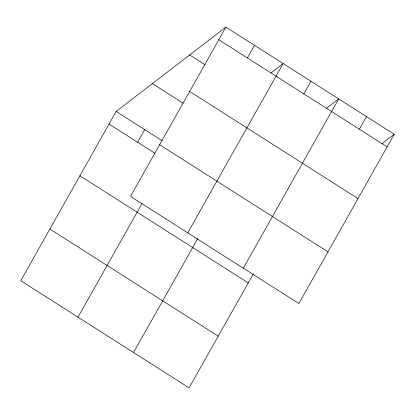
<?xml version="1.0" encoding="UTF-8"?>
<svg xmlns="http://www.w3.org/2000/svg" width="415" height="415" viewBox="0 0 415 415"><rect width="100%" height="100%" fill="white"/><g stroke="black" fill="none" stroke-linecap="round" stroke-linejoin="round"><path stroke-width="0.62" d="M225.905 27.12L130.507 196.419L298.852 303.562L394.25 134.263L225.905 27.12L116.148 111.438L20.75 280.737L189.095 387.88L253.311 273.916M137.65 142.278L144.768 129.651M77.989 317.164L141.883 203.765M247.407 57.965L254.52 45.334M187.746 232.851L283.139 63.547L271.068 72.822M133.542 352.522L197.758 238.563M303.801 93.857L310.918 81.226M243.299 268.209L338.697 98.905L326.621 108.18M359.359 129.215L366.471 116.584M382.179 143.538L394.25 134.263M218.788 39.752L387.133 146.894M189.681 54.946L205.342 64.911M189.655 91.45L358 198.593M152.367 83.612L183.145 103.2M116.148 111.438L162.047 140.649M159.64 144.721L327.985 251.864M109.031 124.064L154.93 153.275M79.898 175.768L248.243 282.911M49.883 229.033L218.228 336.176"/></g></svg>
